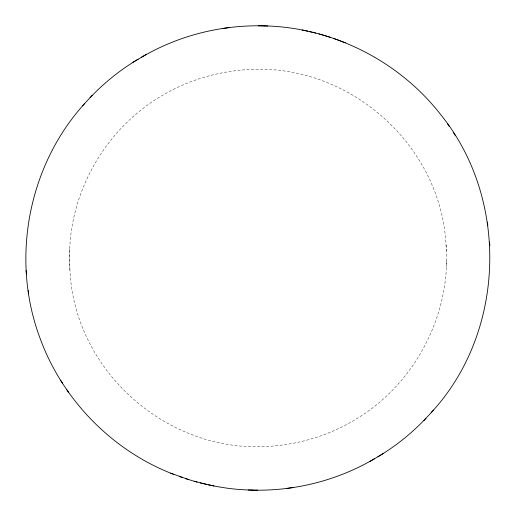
<?xml version="1.0" encoding="UTF-8"?>
<svg xmlns="http://www.w3.org/2000/svg" width="516" height="516" viewBox="0 0 516 516"><rect width="100%" height="100%" fill="white"/><g stroke="black" fill="none" stroke-linecap="round" stroke-linejoin="round"><path stroke-width="0.39" stroke-dasharray="2.58 1.94" d="M446.114 244.99C451.552 314.147 415.019 384.227 355.369 419.521C328.35 435.936 297.119 445.095 265.585 446.527C164.327 451.958 71.479 367.618 69.789 265.398C66.1 198.047 102.768 130.832 160.631 96.479C187.65 80.064 218.881 70.905 250.415 69.473C351.673 64.042 444.521 148.382 446.211 250.602M446.288 261.244L446.385 266.837M69.615 249.164L69.886 271.01"/><path stroke-width="0.77" d="M84.785 103.413C28.199 165.455 10.488 259.135 39.874 337.754C62.301 399.661 112.275 450.874 173.815 474.391M431.215 412.587C505.557 332.504 509.524 199.453 440.767 114.694C398.346 60.108 330.562 26.374 261.399 25.839M90.016 97.743C104.206 82.792 120.421 69.699 138.165 59.205M377.835 456.795C395.578 446.301 411.794 433.208 425.984 418.257M82.489 105.909L92.203 95.363M423.797 420.637L433.511 410.091M141.384 57.328C178.284 35.578 221.435 24.652 264.244 25.897M251.756 490.103C294.565 491.348 337.716 480.422 374.616 458.672M132.618 62.513L146.486 54.277M369.514 461.723L383.382 453.487M222.783 28.49L225.937 28.051M290.063 487.949L293.217 487.51M226.466 27.974L229.091 27.619M286.909 488.381L289.534 488.026M258.297 25.8L260.612 25.852M264.431 25.929L267.791 26M208.154 484.73C222.396 487.93 236.967 489.807 251.569 490.071M255.388 490.148L257.703 490.2M248.209 490L254.601 490.161M302.099 29.98L307.846 31.27M309.336 31.618L315.792 33.063M194.184 481.247L206.664 484.382M200.208 482.937L213.901 486.02M330.35 37.32L318.869 33.875M170.596 473.172L188.921 479.654M185.65 478.68L197.131 482.125M345.404 42.828L333.465 38.358M179.594 476.532L182.535 477.642M447.411 123.64L449.32 126.491M453.519 132.87L455.486 135.805M60.514 380.195L62.481 383.13M66.68 389.509L68.589 392.36M487.439 222.106L487.807 225.537M489.529 241.985L489.897 245.429M26.103 270.571L26.471 274.015M28.193 290.463L28.561 293.894"/></g></svg>
